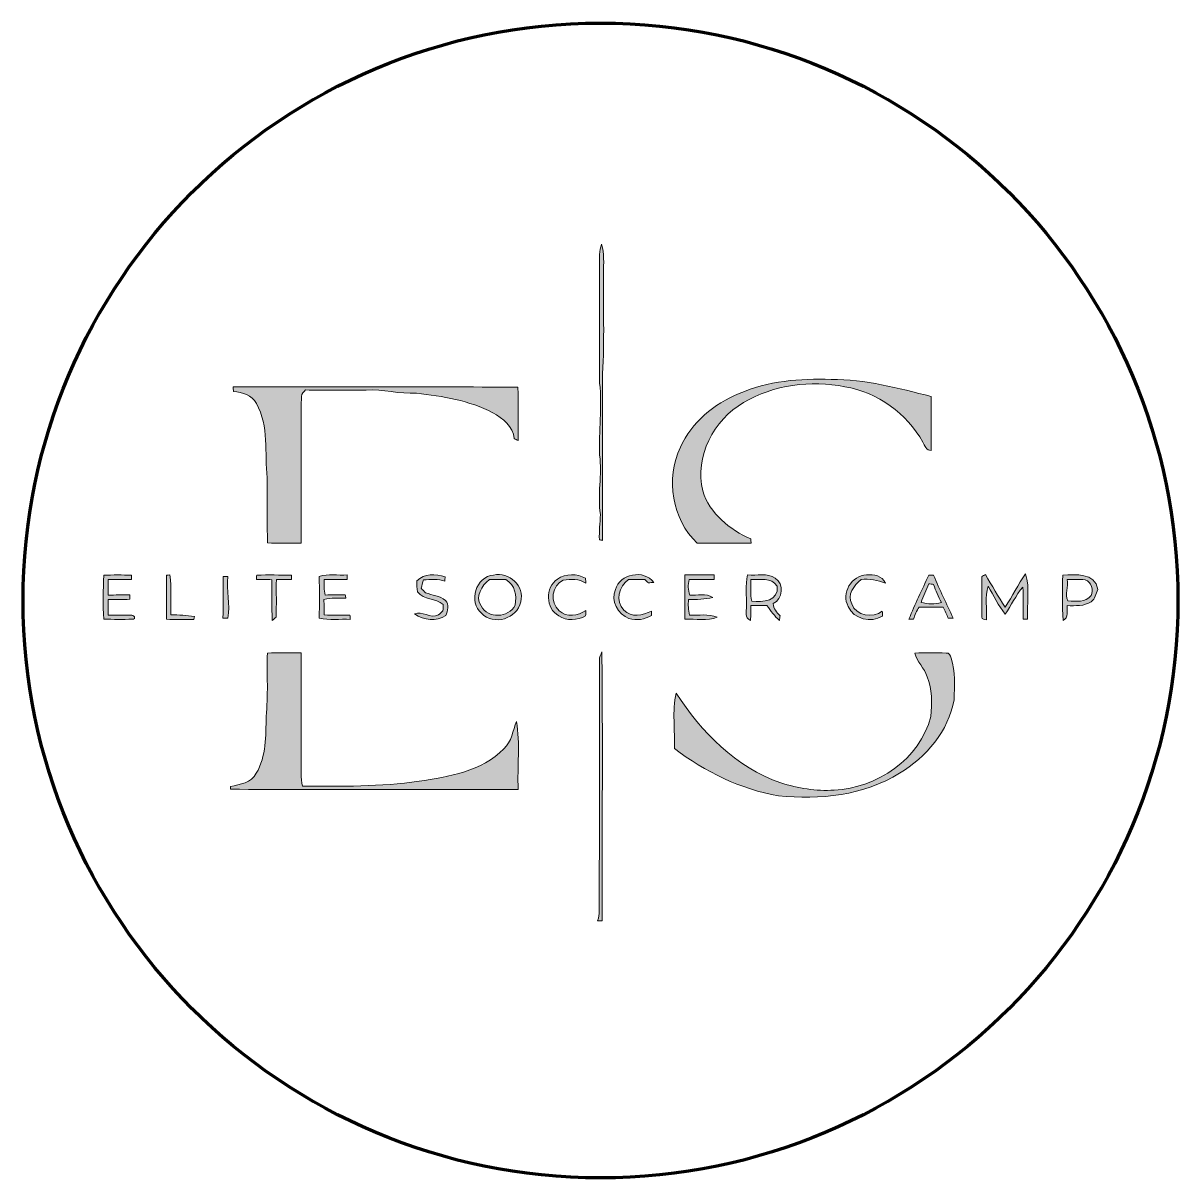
# Model space of a CAD drawing. Header units: inches. Extents: x 0.7 to 15.5, y 0.2 to 15.
import ezdxf

# ---------------------------------------------------------------- set-up
doc = ezdxf.new("R2010")
doc.units = ezdxf.units.IN
doc.header["$MEASUREMENT"] = 0
doc.layers.add('Layer 1', color=7, linetype='Continuous', lineweight=0)

# ---------------------------------------------------------------- blocks, each defined once
blk = doc.blocks.new('Block_0')
at = {"layer": 'Layer 1', "true_color": 0x000000, "transparency": 33554687}
h = blk.add_hatch(color=18, dxfattribs=at)
h.dxf.hatch_style = 2
edge = h.paths.add_edge_path()
edge.add_spline(control_points=[(8.113, 12.042), (8.114, 12.088), (8.128, 12.132), (8.139, 12.175), (8.178, 12.056), (8.162, 11.929), (8.165, 11.806), (8.159, 11.373), (8.177, 10.94), (8.152, 10.508), (8.152, 9.795), (8.151, 9.081), (8.151, 8.368), (8.141, 8.37), (8.121, 8.375), (8.111, 8.377), (8.106, 8.485), (8.119, 8.593), (8.124, 8.7), (8.083, 8.955), (8.149, 9.211), (8.113, 9.466), (8.1, 9.774), (8.15, 10.082), (8.113, 10.39), (8.113, 10.941), (8.114, 11.491), (8.113, 12.042)], knot_values=[0, 0, 0, 0, 1, 1, 1, 2, 2, 2, 3, 3, 3, 4, 4, 4, 5, 5, 5, 6, 6, 6, 7, 7, 7, 8, 8, 8, 9, 9, 9, 9], degree=3, periodic=0)
h = blk.add_hatch(color=18, dxfattribs=at)
h.dxf.hatch_style = 2
edge = h.paths.add_edge_path()
edge.add_spline(control_points=[(9.906, 10.255), (10.275, 10.419), (10.688, 10.451), (11.087, 10.438), (11.526, 10.44), (11.953, 10.326), (12.374, 10.217), (12.375, 9.986), (12.377, 9.755), (12.373, 9.524), (12.311, 9.524), (12.293, 9.587), (12.267, 9.63), (12.063, 10.003), (11.684, 10.273), (11.265, 10.344), (10.827, 10.433), (10.35, 10.368), (9.963, 10.139), (9.58, 9.917), (9.329, 9.447), (9.44, 9.005), (9.527, 8.713), (9.786, 8.506), (10.055, 8.388), (10.057, 8.37), (10.059, 8.352), (10.062, 8.334), (9.831, 8.336), (9.6, 8.335), (9.369, 8.334), (9.039, 8.64), (8.962, 9.164), (9.152, 9.565), (9.295, 9.886), (9.585, 10.124), (9.906, 10.255)], knot_values=[0, 0, 0, 0, 1, 1, 1, 2, 2, 2, 3, 3, 3, 4, 4, 4, 5, 5, 5, 6, 6, 6, 7, 7, 7, 8, 8, 8, 9, 9, 9, 10, 10, 10, 11, 11, 11, 12, 12, 12, 12], degree=3, periodic=0)
h = blk.add_hatch(color=18, dxfattribs=at)
h.dxf.hatch_style = 2
edge = h.paths.add_edge_path()
edge.add_spline(control_points=[(3.405, 10.343), (4.624, 10.337), (5.844, 10.348), (7.063, 10.337), (7.073, 10.109), (7.065, 9.881), (7.067, 9.653), (7.054, 9.659), (7.029, 9.671), (7.016, 9.677), (7.003, 9.833), (6.869, 9.94), (6.742, 10.009), (6.44, 10.169), (6.095, 10.22), (5.761, 10.262), (5.543, 10.249), (5.33, 10.312), (5.112, 10.301), (4.853, 10.301), (4.593, 10.299), (4.334, 10.302), (4.314, 10.276), (4.278, 10.254), (4.281, 10.217), (4.278, 9.59), (4.284, 8.962), (4.278, 8.335), (4.133, 8.336), (3.989, 8.332), (3.845, 8.337), (3.842, 8.615), (3.844, 8.893), (3.843, 9.172), (3.804, 9.49), (3.871, 9.836), (3.703, 10.127), (3.648, 10.237), (3.522, 10.273), (3.409, 10.284), (3.408, 10.299), (3.406, 10.328), (3.405, 10.343)], knot_values=[0, 0, 0, 0, 1, 1, 1, 2, 2, 2, 3, 3, 3, 4, 4, 4, 5, 5, 5, 6, 6, 6, 7, 7, 7, 8, 8, 8, 9, 9, 9, 10, 10, 10, 11, 11, 11, 12, 12, 12, 13, 13, 13, 14, 14, 14, 14], degree=3, periodic=0)
h = blk.add_hatch(color=18, dxfattribs=at)
h.dxf.hatch_style = 2
edge = h.paths.add_edge_path()
edge.add_spline(control_points=[(1.741, 7.923), (1.86, 7.926), (1.979, 7.924), (2.098, 7.924), (2.097, 7.905), (2.097, 7.885), (2.097, 7.866), (1.997, 7.867), (1.897, 7.867), (1.798, 7.866), (1.798, 7.8), (1.798, 7.734), (1.8, 7.667), (1.892, 7.668), (1.983, 7.667), (2.075, 7.669), (2.076, 7.655), (2.078, 7.626), (2.079, 7.612), (1.985, 7.611), (1.891, 7.611), (1.797, 7.611), (1.797, 7.544), (1.798, 7.477), (1.799, 7.41), (1.895, 7.408), (1.991, 7.412), (2.087, 7.409), (2.126, 7.421), (2.169, 7.353), (2.108, 7.357), (1.986, 7.351), (1.863, 7.356), (1.741, 7.355), (1.726, 7.544), (1.74, 7.732), (1.741, 7.923)], knot_values=[0, 0, 0, 0, 1, 1, 1, 2, 2, 2, 3, 3, 3, 4, 4, 4, 5, 5, 5, 6, 6, 6, 7, 7, 7, 8, 8, 8, 9, 9, 9, 10, 10, 10, 11, 11, 11, 12, 12, 12, 12], degree=3, periodic=0)
h = blk.add_hatch(color=18, dxfattribs=at)
h.dxf.hatch_style = 2
edge = h.paths.add_edge_path()
edge.add_spline(control_points=[(2.548, 7.921), (2.558, 7.922), (2.579, 7.925), (2.589, 7.926), (2.621, 7.756), (2.596, 7.582), (2.604, 7.411), (2.706, 7.415), (2.808, 7.402), (2.909, 7.393), (2.907, 7.383), (2.903, 7.364), (2.901, 7.354), (2.783, 7.355), (2.665, 7.354), (2.547, 7.355), (2.549, 7.544), (2.545, 7.733), (2.548, 7.921)], knot_values=[0, 0, 0, 0, 1, 1, 1, 2, 2, 2, 3, 3, 3, 4, 4, 4, 5, 5, 5, 6, 6, 6, 6], degree=3, periodic=0)
h = blk.add_hatch(color=18, dxfattribs=at)
h.dxf.hatch_style = 2
edge = h.paths.add_edge_path()
edge.add_spline(control_points=[(3.276, 7.906), (3.291, 7.906), (3.321, 7.905), (3.336, 7.905), (3.316, 7.726), (3.371, 7.547), (3.336, 7.37), (3.315, 7.37), (3.295, 7.37), (3.274, 7.369), (3.276, 7.548), (3.276, 7.727), (3.276, 7.906)], knot_values=[0, 0, 0, 0, 1, 1, 1, 2, 2, 2, 3, 3, 3, 4, 4, 4, 4], degree=3, periodic=0)
h = blk.add_hatch(color=18, dxfattribs=at)
h.dxf.hatch_style = 2
edge = h.paths.add_edge_path()
edge.add_spline(control_points=[(3.707, 7.924), (3.856, 7.925), (4.006, 7.925), (4.156, 7.923), (4.156, 7.905), (4.156, 7.886), (4.156, 7.867), (4.091, 7.867), (4.025, 7.866), (3.96, 7.865), (3.958, 7.704), (3.962, 7.543), (3.957, 7.382), (3.945, 7.371), (3.92, 7.351), (3.907, 7.341), (3.897, 7.515), (3.905, 7.69), (3.902, 7.864), (3.836, 7.867), (3.771, 7.868), (3.705, 7.867), (3.706, 7.886), (3.706, 7.905), (3.707, 7.924)], knot_values=[0, 0, 0, 0, 1, 1, 1, 2, 2, 2, 3, 3, 3, 4, 4, 4, 5, 5, 5, 6, 6, 6, 7, 7, 7, 8, 8, 8, 8], degree=3, periodic=0)
h = blk.add_hatch(color=18, dxfattribs=at)
h.dxf.hatch_style = 2
edge = h.paths.add_edge_path()
edge.add_spline(control_points=[(4.511, 7.907), (4.627, 7.942), (4.751, 7.916), (4.87, 7.925), (4.869, 7.905), (4.868, 7.885), (4.868, 7.865), (4.769, 7.868), (4.671, 7.867), (4.573, 7.865), (4.572, 7.799), (4.571, 7.732), (4.587, 7.667), (4.673, 7.669), (4.759, 7.668), (4.846, 7.668), (4.848, 7.657), (4.852, 7.636), (4.854, 7.625), (4.759, 7.626), (4.664, 7.634), (4.572, 7.609), (4.572, 7.543), (4.573, 7.478), (4.574, 7.412), (4.685, 7.407), (4.795, 7.41), (4.906, 7.41), (4.907, 7.391), (4.908, 7.373), (4.909, 7.354), (4.777, 7.362), (4.642, 7.34), (4.512, 7.368), (4.512, 7.548), (4.514, 7.727), (4.511, 7.907)], knot_values=[0, 0, 0, 0, 1, 1, 1, 2, 2, 2, 3, 3, 3, 4, 4, 4, 5, 5, 5, 6, 6, 6, 7, 7, 7, 8, 8, 8, 9, 9, 9, 10, 10, 10, 11, 11, 11, 12, 12, 12, 12], degree=3, periodic=0)
h = blk.add_hatch(color=18, dxfattribs=at)
h.dxf.hatch_style = 2
edge = h.paths.add_edge_path()
edge.add_spline(control_points=[(5.767, 7.848), (5.859, 7.948), (6.008, 7.937), (6.127, 7.9), (6.127, 7.882), (6.127, 7.863), (6.126, 7.845), (6.038, 7.877), (5.942, 7.868), (5.85, 7.862), (5.84, 7.827), (5.829, 7.79), (5.821, 7.754), (5.839, 7.734), (5.858, 7.715), (5.877, 7.695), (5.963, 7.666), (6.06, 7.656), (6.133, 7.598), (6.189, 7.545), (6.159, 7.465), (6.138, 7.403), (6.013, 7.328), (5.855, 7.339), (5.737, 7.424), (5.83, 7.475), (5.936, 7.352), (6.045, 7.414), (6.063, 7.43), (6.082, 7.446), (6.101, 7.462), (6.102, 7.491), (6.103, 7.519), (6.104, 7.547), (6.007, 7.629), (5.854, 7.603), (5.773, 7.708), (5.762, 7.754), (5.767, 7.802), (5.767, 7.848)], knot_values=[0, 0, 0, 0, 1, 1, 1, 2, 2, 2, 3, 3, 3, 4, 4, 4, 5, 5, 5, 6, 6, 6, 7, 7, 7, 8, 8, 8, 9, 9, 9, 10, 10, 10, 11, 11, 11, 12, 12, 12, 13, 13, 13, 13], degree=3, periodic=0)
h = blk.add_hatch(color=18, dxfattribs=at)
h.dxf.hatch_style = 2
edge = h.paths.add_edge_path()
edge.add_spline(control_points=[(6.591, 7.53), (6.678, 7.358), (6.941, 7.372), (7.03, 7.535), (7.047, 7.664), (7.032, 7.797), (6.907, 7.865), (6.837, 7.867), (6.767, 7.866), (6.697, 7.865), (6.6, 7.789), (6.509, 7.647), (6.591, 7.53)], knot_values=[0, 0, 0, 0, 1, 1, 1, 2, 2, 2, 3, 3, 3, 4, 4, 4, 4], degree=3, periodic=0)
edge = h.paths.add_edge_path()
edge.add_spline(control_points=[(6.751, 7.924), (6.951, 7.969), (7.153, 7.783), (7.1, 7.579), (7.056, 7.36), (6.751, 7.271), (6.597, 7.433), (6.425, 7.577), (6.522, 7.904), (6.751, 7.924)], knot_values=[0, 0, 0, 0, 1, 1, 1, 2, 2, 2, 3, 3, 3, 3], degree=3, periodic=0)
h = blk.add_hatch(color=18, dxfattribs=at)
h.dxf.hatch_style = 2
edge = h.paths.add_edge_path()
edge.add_spline(control_points=[(7.571, 7.872), (7.678, 7.946), (7.823, 7.942), (7.934, 7.882), (7.934, 7.861), (7.935, 7.84), (7.935, 7.819), (7.851, 7.88), (7.744, 7.873), (7.647, 7.859), (7.499, 7.793), (7.47, 7.569), (7.593, 7.466), (7.686, 7.373), (7.84, 7.399), (7.937, 7.47), (7.936, 7.447), (7.935, 7.423), (7.934, 7.399), (7.828, 7.344), (7.69, 7.328), (7.588, 7.401), (7.419, 7.493), (7.414, 7.767), (7.571, 7.872)], knot_values=[0, 0, 0, 0, 1, 1, 1, 2, 2, 2, 3, 3, 3, 4, 4, 4, 5, 5, 5, 6, 6, 6, 7, 7, 7, 8, 8, 8, 8], degree=3, periodic=0)
h = blk.add_hatch(color=18, dxfattribs=at)
h.dxf.hatch_style = 2
edge = h.paths.add_edge_path()
edge.add_spline(control_points=[(8.318, 7.737), (8.37, 7.942), (8.686, 7.999), (8.809, 7.83), (8.786, 7.828), (8.763, 7.826), (8.741, 7.824), (8.725, 7.838), (8.71, 7.852), (8.695, 7.865), (8.625, 7.867), (8.556, 7.867), (8.486, 7.865), (8.359, 7.782), (8.31, 7.586), (8.426, 7.473), (8.518, 7.373), (8.673, 7.402), (8.779, 7.461), (8.78, 7.446), (8.781, 7.418), (8.781, 7.404), (8.694, 7.356), (8.587, 7.333), (8.491, 7.367), (8.349, 7.418), (8.25, 7.595), (8.318, 7.737)], knot_values=[0, 0, 0, 0, 1, 1, 1, 2, 2, 2, 3, 3, 3, 4, 4, 4, 5, 5, 5, 6, 6, 6, 7, 7, 7, 8, 8, 8, 9, 9, 9, 9], degree=3, periodic=0)
h = blk.add_hatch(color=18, dxfattribs=at)
h.dxf.hatch_style = 2
edge = h.paths.add_edge_path()
edge.add_spline(control_points=[(9.209, 7.925), (9.334, 7.924), (9.459, 7.925), (9.584, 7.925), (9.584, 7.905), (9.584, 7.886), (9.584, 7.866), (9.478, 7.868), (9.372, 7.866), (9.266, 7.866), (9.245, 7.801), (9.252, 7.732), (9.271, 7.667), (9.37, 7.659), (9.48, 7.695), (9.568, 7.636), (9.465, 7.612), (9.36, 7.609), (9.256, 7.611), (9.249, 7.543), (9.254, 7.475), (9.27, 7.409), (9.387, 7.403), (9.511, 7.428), (9.624, 7.383), (9.496, 7.324), (9.347, 7.368), (9.21, 7.355), (9.207, 7.545), (9.209, 7.735), (9.209, 7.925)], knot_values=[0, 0, 0, 0, 1, 1, 1, 2, 2, 2, 3, 3, 3, 4, 4, 4, 5, 5, 5, 6, 6, 6, 7, 7, 7, 8, 8, 8, 9, 9, 9, 10, 10, 10, 10], degree=3, periodic=0)
h = blk.add_hatch(color=18, dxfattribs=at)
h.dxf.hatch_style = 2
edge = h.paths.add_edge_path()
edge.add_spline(control_points=[(10.057, 7.865), (10.057, 7.773), (10.049, 7.679), (10.069, 7.588), (10.206, 7.571), (10.426, 7.589), (10.393, 7.783), (10.318, 7.899), (10.174, 7.863), (10.057, 7.865)], knot_values=[0, 0, 0, 0, 1, 1, 1, 2, 2, 2, 3, 3, 3, 3], degree=3, periodic=0)
edge = h.paths.add_edge_path()
edge.add_spline(control_points=[(10.016, 7.925), (10.133, 7.915), (10.266, 7.953), (10.371, 7.885), (10.487, 7.807), (10.465, 7.618), (10.344, 7.557), (10.345, 7.492), (10.392, 7.445), (10.432, 7.399), (10.43, 7.384), (10.427, 7.356), (10.425, 7.341), (10.362, 7.396), (10.311, 7.462), (10.264, 7.532), (10.195, 7.531), (10.127, 7.532), (10.058, 7.531), (10.058, 7.468), (10.058, 7.404), (10.051, 7.341), (9.975, 7.372), (10.003, 7.457), (9.999, 7.521), (10.005, 7.655), (9.985, 7.792), (10.016, 7.925)], knot_values=[0, 0, 0, 0, 1, 1, 1, 2, 2, 2, 3, 3, 3, 4, 4, 4, 5, 5, 5, 6, 6, 6, 7, 7, 7, 8, 8, 8, 9, 9, 9, 9], degree=3, periodic=0)
h = blk.add_hatch(color=18, dxfattribs=at)
h.dxf.hatch_style = 2
edge = h.paths.add_edge_path()
edge.add_spline(control_points=[(11.308, 7.52), (11.211, 7.686), (11.353, 7.922), (11.543, 7.925), (11.637, 7.938), (11.743, 7.915), (11.785, 7.82), (11.686, 7.861), (11.58, 7.877), (11.473, 7.866), (11.382, 7.793), (11.289, 7.671), (11.353, 7.552), (11.413, 7.397), (11.62, 7.368), (11.746, 7.458), (11.747, 7.437), (11.748, 7.416), (11.749, 7.396), (11.601, 7.307), (11.379, 7.355), (11.308, 7.52)], knot_values=[0, 0, 0, 0, 1, 1, 1, 2, 2, 2, 3, 3, 3, 4, 4, 4, 5, 5, 5, 6, 6, 6, 7, 7, 7, 7], degree=3, periodic=0)
h = blk.add_hatch(color=18, dxfattribs=at)
h.dxf.hatch_style = 2
edge = h.paths.add_edge_path()
edge.add_spline(control_points=[(12.343, 7.812), (12.314, 7.73), (12.274, 7.653), (12.244, 7.572), (12.33, 7.553), (12.42, 7.541), (12.506, 7.573), (12.467, 7.647), (12.429, 7.723), (12.406, 7.804), (12.385, 7.807), (12.364, 7.809), (12.343, 7.812)], knot_values=[0, 0, 0, 0, 1, 1, 1, 2, 2, 2, 3, 3, 3, 4, 4, 4, 4], degree=3, periodic=0)
edge = h.paths.add_edge_path()
edge.add_spline(control_points=[(12.342, 7.923), (12.362, 7.923), (12.383, 7.922), (12.404, 7.921), (12.483, 7.736), (12.573, 7.554), (12.657, 7.371), (12.636, 7.37), (12.614, 7.369), (12.593, 7.368), (12.574, 7.417), (12.551, 7.464), (12.528, 7.512), (12.425, 7.512), (12.322, 7.511), (12.219, 7.512), (12.189, 7.463), (12.164, 7.412), (12.148, 7.357), (12.128, 7.357), (12.108, 7.356), (12.089, 7.356), (12.161, 7.55), (12.26, 7.733), (12.342, 7.923)], knot_values=[0, 0, 0, 0, 1, 1, 1, 2, 2, 2, 3, 3, 3, 4, 4, 4, 5, 5, 5, 6, 6, 6, 7, 7, 7, 8, 8, 8, 8], degree=3, periodic=0)
h = blk.add_hatch(color=18, dxfattribs=at)
h.dxf.hatch_style = 2
edge = h.paths.add_edge_path()
edge.add_spline(control_points=[(13.023, 7.905), (13.039, 7.913), (13.055, 7.921), (13.071, 7.929), (13.154, 7.789), (13.236, 7.647), (13.326, 7.512), (13.417, 7.652), (13.493, 7.802), (13.586, 7.941), (13.648, 7.758), (13.598, 7.55), (13.613, 7.357), (13.594, 7.356), (13.575, 7.356), (13.556, 7.355), (13.553, 7.493), (13.561, 7.631), (13.551, 7.768), (13.458, 7.664), (13.406, 7.532), (13.324, 7.42), (13.239, 7.532), (13.175, 7.659), (13.107, 7.782), (13.06, 7.642), (13.094, 7.493), (13.083, 7.348), (13.063, 7.359), (13.023, 7.353), (13.026, 7.384), (13.02, 7.558), (13.025, 7.732), (13.023, 7.905)], knot_values=[0, 0, 0, 0, 1, 1, 1, 2, 2, 2, 3, 3, 3, 4, 4, 4, 5, 5, 5, 6, 6, 6, 7, 7, 7, 8, 8, 8, 9, 9, 9, 10, 10, 10, 11, 11, 11, 11], degree=3, periodic=0)
h = blk.add_hatch(color=18, dxfattribs=at)
h.dxf.hatch_style = 2
edge = h.paths.add_edge_path()
edge.add_spline(control_points=[(14.132, 7.594), (14.233, 7.584), (14.359, 7.571), (14.43, 7.659), (14.464, 7.735), (14.435, 7.832), (14.353, 7.862), (14.277, 7.872), (14.199, 7.867), (14.123, 7.865), (14.141, 7.775), (14.083, 7.674), (14.132, 7.594)], knot_values=[0, 0, 0, 0, 1, 1, 1, 2, 2, 2, 3, 3, 3, 4, 4, 4, 4], degree=3, periodic=0)
edge = h.paths.add_edge_path()
edge.add_spline(control_points=[(14.064, 7.924), (14.23, 7.931), (14.477, 7.956), (14.516, 7.739), (14.491, 7.685), (14.481, 7.619), (14.432, 7.58), (14.339, 7.523), (14.227, 7.529), (14.122, 7.531), (14.12, 7.463), (14.141, 7.378), (14.069, 7.338), (14.056, 7.533), (14.063, 7.729), (14.064, 7.924)], knot_values=[0, 0, 0, 0, 1, 1, 1, 2, 2, 2, 3, 3, 3, 4, 4, 4, 5, 5, 5, 5], degree=3, periodic=0)
h = blk.add_hatch(color=18, dxfattribs=at)
h.dxf.hatch_style = 2
edge = h.paths.add_edge_path()
edge.add_spline(control_points=[(3.844, 6.922), (3.989, 6.925), (4.134, 6.924), (4.279, 6.923), (4.281, 6.461), (4.279, 5.998), (4.28, 5.535), (4.281, 5.427), (4.272, 5.318), (4.296, 5.211), (4.796, 5.212), (5.298, 5.2), (5.793, 5.274), (6.175, 5.334), (6.601, 5.398), (6.883, 5.691), (6.984, 5.782), (6.999, 5.923), (7.044, 6.044), (7.097, 5.758), (7.053, 5.46), (7.068, 5.169), (5.835, 5.169), (4.603, 5.166), (3.37, 5.171), (3.371, 5.179), (3.371, 5.197), (3.372, 5.206), (3.493, 5.233), (3.638, 5.255), (3.702, 5.377), (3.83, 5.596), (3.827, 5.86), (3.827, 6.105), (3.857, 6.376), (3.837, 6.65), (3.844, 6.922)], knot_values=[0, 0, 0, 0, 1, 1, 1, 2, 2, 2, 3, 3, 3, 4, 4, 4, 5, 5, 5, 6, 6, 6, 7, 7, 7, 8, 8, 8, 9, 9, 9, 10, 10, 10, 11, 11, 11, 12, 12, 12, 12], degree=3, periodic=0)
h = blk.add_hatch(color=18, dxfattribs=at)
h.dxf.hatch_style = 2
edge = h.paths.add_edge_path()
edge.add_spline(control_points=[(8.142, 6.939), (8.157, 5.788), (8.143, 4.635), (8.147, 3.482), (8.127, 3.482), (8.107, 3.482), (8.088, 3.482), (8.101, 3.523), (8.112, 3.565), (8.11, 3.608), (8.11, 4.683), (8.11, 5.758), (8.111, 6.832), (8.11, 6.871), (8.13, 6.905), (8.142, 6.939)], knot_values=[0, 0, 0, 0, 1, 1, 1, 2, 2, 2, 3, 3, 3, 4, 4, 4, 5, 5, 5, 5], degree=3, periodic=0)
h = blk.add_hatch(color=18, dxfattribs=at)
h.dxf.hatch_style = 2
edge = h.paths.add_edge_path()
edge.add_spline(control_points=[(12.164, 6.922), (12.298, 6.923), (12.432, 6.926), (12.566, 6.922), (12.605, 6.928), (12.626, 6.888), (12.631, 6.855), (12.69, 6.683), (12.671, 6.499), (12.668, 6.321), (12.598, 5.919), (12.309, 5.584), (11.968, 5.378), (11.506, 5.094), (10.943, 5.029), (10.413, 5.088), (9.923, 5.169), (9.47, 5.398), (9.075, 5.693), (9.085, 5.929), (9.043, 6.176), (9.098, 6.405), (9.422, 5.904), (9.866, 5.453), (10.441, 5.253), (10.662, 5.186), (10.895, 5.144), (11.127, 5.161), (11.676, 5.185), (12.231, 5.558), (12.369, 6.106), (12.381, 6.277), (12.393, 6.457), (12.321, 6.617), (12.287, 6.729), (12.193, 6.809), (12.164, 6.922)], knot_values=[0, 0, 0, 0, 1, 1, 1, 2, 2, 2, 3, 3, 3, 4, 4, 4, 5, 5, 5, 6, 6, 6, 7, 7, 7, 8, 8, 8, 9, 9, 9, 10, 10, 10, 11, 11, 11, 12, 12, 12, 12], degree=3, periodic=0)
at = {"layer": 'Layer 1'}
for points, knots in [([(8.113, 12.042), (8.114, 12.088), (8.128, 12.132), (8.139, 12.175), (8.178, 12.056), (8.162, 11.929), (8.165, 11.806), (8.159, 11.373), (8.177, 10.94), (8.152, 10.508), (8.152, 9.795), (8.151, 9.081), (8.151, 8.368), (8.141, 8.37), (8.121, 8.375), (8.111, 8.377), (8.106, 8.485), (8.119, 8.593), (8.124, 8.7), (8.083, 8.955), (8.149, 9.211), (8.113, 9.466), (8.1, 9.774), (8.15, 10.082), (8.113, 10.39), (8.113, 10.941), (8.114, 11.491), (8.113, 12.042)], [0, 0, 0, 0, 1, 1, 1, 2, 2, 2, 3, 3, 3, 4, 4, 4, 5, 5, 5, 6, 6, 6, 7, 7, 7, 8, 8, 8, 9, 9, 9, 9]), ([(9.906, 10.255), (10.275, 10.419), (10.688, 10.451), (11.087, 10.438), (11.526, 10.44), (11.953, 10.326), (12.374, 10.217), (12.375, 9.986), (12.377, 9.755), (12.373, 9.524), (12.311, 9.524), (12.293, 9.587), (12.267, 9.63), (12.063, 10.003), (11.684, 10.273), (11.265, 10.344), (10.827, 10.433), (10.35, 10.368), (9.963, 10.139), (9.58, 9.917), (9.329, 9.447), (9.44, 9.005), (9.527, 8.713), (9.786, 8.506), (10.055, 8.388), (10.057, 8.37), (10.059, 8.352), (10.062, 8.334), (9.831, 8.336), (9.6, 8.335), (9.369, 8.334), (9.039, 8.64), (8.962, 9.164), (9.152, 9.565), (9.295, 9.886), (9.585, 10.124), (9.906, 10.255)], [0, 0, 0, 0, 1, 1, 1, 2, 2, 2, 3, 3, 3, 4, 4, 4, 5, 5, 5, 6, 6, 6, 7, 7, 7, 8, 8, 8, 9, 9, 9, 10, 10, 10, 11, 11, 11, 12, 12, 12, 12]), ([(3.405, 10.343), (4.624, 10.337), (5.844, 10.348), (7.063, 10.337), (7.073, 10.109), (7.065, 9.881), (7.067, 9.653), (7.054, 9.659), (7.029, 9.671), (7.016, 9.677), (7.003, 9.833), (6.869, 9.94), (6.742, 10.009), (6.44, 10.169), (6.095, 10.22), (5.761, 10.262), (5.543, 10.249), (5.33, 10.312), (5.112, 10.301), (4.853, 10.301), (4.593, 10.299), (4.334, 10.302), (4.314, 10.276), (4.278, 10.254), (4.281, 10.217), (4.278, 9.59), (4.284, 8.962), (4.278, 8.335), (4.133, 8.336), (3.989, 8.332), (3.845, 8.337), (3.842, 8.615), (3.844, 8.893), (3.843, 9.172), (3.804, 9.49), (3.871, 9.836), (3.703, 10.127), (3.648, 10.237), (3.522, 10.273), (3.409, 10.284), (3.408, 10.299), (3.406, 10.328), (3.405, 10.343)], [0, 0, 0, 0, 1, 1, 1, 2, 2, 2, 3, 3, 3, 4, 4, 4, 5, 5, 5, 6, 6, 6, 7, 7, 7, 8, 8, 8, 9, 9, 9, 10, 10, 10, 11, 11, 11, 12, 12, 12, 13, 13, 13, 14, 14, 14, 14]), ([(1.741, 7.923), (1.86, 7.926), (1.979, 7.924), (2.098, 7.924), (2.097, 7.905), (2.097, 7.885), (2.097, 7.866), (1.997, 7.867), (1.897, 7.867), (1.798, 7.866), (1.798, 7.8), (1.798, 7.734), (1.8, 7.667), (1.892, 7.668), (1.983, 7.667), (2.075, 7.669), (2.076, 7.655), (2.078, 7.626), (2.079, 7.612), (1.985, 7.611), (1.891, 7.611), (1.797, 7.611), (1.797, 7.544), (1.798, 7.477), (1.799, 7.41), (1.895, 7.408), (1.991, 7.412), (2.087, 7.409), (2.126, 7.421), (2.169, 7.353), (2.108, 7.357), (1.986, 7.351), (1.863, 7.356), (1.741, 7.355), (1.726, 7.544), (1.74, 7.732), (1.741, 7.923)], [0, 0, 0, 0, 1, 1, 1, 2, 2, 2, 3, 3, 3, 4, 4, 4, 5, 5, 5, 6, 6, 6, 7, 7, 7, 8, 8, 8, 9, 9, 9, 10, 10, 10, 11, 11, 11, 12, 12, 12, 12]), ([(2.548, 7.921), (2.558, 7.922), (2.579, 7.925), (2.589, 7.926), (2.621, 7.756), (2.596, 7.582), (2.604, 7.411), (2.706, 7.415), (2.808, 7.402), (2.909, 7.393), (2.907, 7.383), (2.903, 7.364), (2.901, 7.354), (2.783, 7.355), (2.665, 7.354), (2.547, 7.355), (2.549, 7.544), (2.545, 7.733), (2.548, 7.921)], [0, 0, 0, 0, 1, 1, 1, 2, 2, 2, 3, 3, 3, 4, 4, 4, 5, 5, 5, 6, 6, 6, 6]), ([(3.276, 7.906), (3.291, 7.906), (3.321, 7.905), (3.336, 7.905), (3.316, 7.726), (3.371, 7.547), (3.336, 7.37), (3.315, 7.37), (3.295, 7.37), (3.274, 7.369), (3.276, 7.548), (3.276, 7.727), (3.276, 7.906)], [0, 0, 0, 0, 1, 1, 1, 2, 2, 2, 3, 3, 3, 4, 4, 4, 4]), ([(3.707, 7.924), (3.856, 7.925), (4.006, 7.925), (4.156, 7.923), (4.156, 7.905), (4.156, 7.886), (4.156, 7.867), (4.091, 7.867), (4.025, 7.866), (3.96, 7.865), (3.958, 7.704), (3.962, 7.543), (3.957, 7.382), (3.945, 7.371), (3.92, 7.351), (3.907, 7.341), (3.897, 7.515), (3.905, 7.69), (3.902, 7.864), (3.836, 7.867), (3.771, 7.868), (3.705, 7.867), (3.706, 7.886), (3.706, 7.905), (3.707, 7.924)], [0, 0, 0, 0, 1, 1, 1, 2, 2, 2, 3, 3, 3, 4, 4, 4, 5, 5, 5, 6, 6, 6, 7, 7, 7, 8, 8, 8, 8]), ([(4.511, 7.907), (4.627, 7.942), (4.751, 7.916), (4.87, 7.925), (4.869, 7.905), (4.868, 7.885), (4.868, 7.865), (4.769, 7.868), (4.671, 7.867), (4.573, 7.865), (4.572, 7.799), (4.571, 7.732), (4.587, 7.667), (4.673, 7.669), (4.759, 7.668), (4.846, 7.668), (4.848, 7.657), (4.852, 7.636), (4.854, 7.625), (4.759, 7.626), (4.664, 7.634), (4.572, 7.609), (4.572, 7.543), (4.573, 7.478), (4.574, 7.412), (4.685, 7.407), (4.795, 7.41), (4.906, 7.41), (4.907, 7.391), (4.908, 7.373), (4.909, 7.354), (4.777, 7.362), (4.642, 7.34), (4.512, 7.368), (4.512, 7.548), (4.514, 7.727), (4.511, 7.907)], [0, 0, 0, 0, 1, 1, 1, 2, 2, 2, 3, 3, 3, 4, 4, 4, 5, 5, 5, 6, 6, 6, 7, 7, 7, 8, 8, 8, 9, 9, 9, 10, 10, 10, 11, 11, 11, 12, 12, 12, 12]), ([(5.767, 7.848), (5.859, 7.948), (6.008, 7.937), (6.127, 7.9), (6.127, 7.882), (6.127, 7.863), (6.126, 7.845), (6.038, 7.877), (5.942, 7.868), (5.85, 7.862), (5.84, 7.827), (5.829, 7.79), (5.821, 7.754), (5.839, 7.734), (5.858, 7.715), (5.877, 7.695), (5.963, 7.666), (6.06, 7.656), (6.133, 7.598), (6.189, 7.545), (6.159, 7.465), (6.138, 7.403), (6.013, 7.328), (5.855, 7.339), (5.737, 7.424), (5.83, 7.475), (5.936, 7.352), (6.045, 7.414), (6.063, 7.43), (6.082, 7.446), (6.101, 7.462), (6.102, 7.491), (6.103, 7.519), (6.104, 7.547), (6.007, 7.629), (5.854, 7.603), (5.773, 7.708), (5.762, 7.754), (5.767, 7.802), (5.767, 7.848)], [0, 0, 0, 0, 1, 1, 1, 2, 2, 2, 3, 3, 3, 4, 4, 4, 5, 5, 5, 6, 6, 6, 7, 7, 7, 8, 8, 8, 9, 9, 9, 10, 10, 10, 11, 11, 11, 12, 12, 12, 13, 13, 13, 13]), ([(6.751, 7.924), (6.951, 7.969), (7.153, 7.783), (7.1, 7.579), (7.056, 7.36), (6.751, 7.271), (6.597, 7.433), (6.425, 7.577), (6.522, 7.904), (6.751, 7.924)], [0, 0, 0, 0, 1, 1, 1, 2, 2, 2, 3, 3, 3, 3]), ([(6.591, 7.53), (6.678, 7.358), (6.941, 7.372), (7.03, 7.535), (7.047, 7.664), (7.032, 7.797), (6.907, 7.865), (6.837, 7.867), (6.767, 7.866), (6.697, 7.865), (6.6, 7.789), (6.509, 7.647), (6.591, 7.53)], [0, 0, 0, 0, 1, 1, 1, 2, 2, 2, 3, 3, 3, 4, 4, 4, 4]), ([(7.571, 7.872), (7.678, 7.946), (7.823, 7.942), (7.934, 7.882), (7.934, 7.861), (7.935, 7.84), (7.935, 7.819), (7.851, 7.88), (7.744, 7.873), (7.647, 7.859), (7.499, 7.793), (7.47, 7.569), (7.593, 7.466), (7.686, 7.373), (7.84, 7.399), (7.937, 7.47), (7.936, 7.447), (7.935, 7.423), (7.934, 7.399), (7.828, 7.344), (7.69, 7.328), (7.588, 7.401), (7.419, 7.493), (7.414, 7.767), (7.571, 7.872)], [0, 0, 0, 0, 1, 1, 1, 2, 2, 2, 3, 3, 3, 4, 4, 4, 5, 5, 5, 6, 6, 6, 7, 7, 7, 8, 8, 8, 8]), ([(8.318, 7.737), (8.37, 7.942), (8.686, 7.999), (8.809, 7.83), (8.786, 7.828), (8.763, 7.826), (8.741, 7.824), (8.725, 7.838), (8.71, 7.852), (8.695, 7.865), (8.625, 7.867), (8.556, 7.867), (8.486, 7.865), (8.359, 7.782), (8.31, 7.586), (8.426, 7.473), (8.518, 7.373), (8.673, 7.402), (8.779, 7.461), (8.78, 7.446), (8.781, 7.418), (8.781, 7.404), (8.694, 7.356), (8.587, 7.333), (8.491, 7.367), (8.349, 7.418), (8.25, 7.595), (8.318, 7.737)], [0, 0, 0, 0, 1, 1, 1, 2, 2, 2, 3, 3, 3, 4, 4, 4, 5, 5, 5, 6, 6, 6, 7, 7, 7, 8, 8, 8, 9, 9, 9, 9]), ([(9.209, 7.925), (9.334, 7.924), (9.459, 7.925), (9.584, 7.925), (9.584, 7.905), (9.584, 7.886), (9.584, 7.866), (9.478, 7.868), (9.372, 7.866), (9.266, 7.866), (9.245, 7.801), (9.252, 7.732), (9.271, 7.667), (9.37, 7.659), (9.48, 7.695), (9.568, 7.636), (9.465, 7.612), (9.36, 7.609), (9.256, 7.611), (9.249, 7.543), (9.254, 7.475), (9.27, 7.409), (9.387, 7.403), (9.511, 7.428), (9.624, 7.383), (9.496, 7.324), (9.347, 7.368), (9.21, 7.355), (9.207, 7.545), (9.209, 7.735), (9.209, 7.925)], [0, 0, 0, 0, 1, 1, 1, 2, 2, 2, 3, 3, 3, 4, 4, 4, 5, 5, 5, 6, 6, 6, 7, 7, 7, 8, 8, 8, 9, 9, 9, 10, 10, 10, 10]), ([(10.016, 7.925), (10.133, 7.915), (10.266, 7.953), (10.371, 7.885), (10.487, 7.807), (10.465, 7.618), (10.344, 7.557), (10.345, 7.492), (10.392, 7.445), (10.432, 7.399), (10.43, 7.384), (10.427, 7.356), (10.425, 7.341), (10.362, 7.396), (10.311, 7.462), (10.264, 7.532), (10.195, 7.531), (10.127, 7.532), (10.058, 7.531), (10.058, 7.468), (10.058, 7.404), (10.051, 7.341), (9.975, 7.372), (10.003, 7.457), (9.999, 7.521), (10.005, 7.655), (9.985, 7.792), (10.016, 7.925)], [0, 0, 0, 0, 1, 1, 1, 2, 2, 2, 3, 3, 3, 4, 4, 4, 5, 5, 5, 6, 6, 6, 7, 7, 7, 8, 8, 8, 9, 9, 9, 9]), ([(10.057, 7.865), (10.057, 7.773), (10.049, 7.679), (10.069, 7.588), (10.206, 7.571), (10.426, 7.589), (10.393, 7.783), (10.318, 7.899), (10.174, 7.863), (10.057, 7.865)], [0, 0, 0, 0, 1, 1, 1, 2, 2, 2, 3, 3, 3, 3]), ([(11.308, 7.52), (11.211, 7.686), (11.353, 7.922), (11.543, 7.925), (11.637, 7.938), (11.743, 7.915), (11.785, 7.82), (11.686, 7.861), (11.58, 7.877), (11.473, 7.866), (11.382, 7.793), (11.289, 7.671), (11.353, 7.552), (11.413, 7.397), (11.62, 7.368), (11.746, 7.458), (11.747, 7.437), (11.748, 7.416), (11.749, 7.396), (11.601, 7.307), (11.379, 7.355), (11.308, 7.52)], [0, 0, 0, 0, 1, 1, 1, 2, 2, 2, 3, 3, 3, 4, 4, 4, 5, 5, 5, 6, 6, 6, 7, 7, 7, 7]), ([(12.342, 7.923), (12.362, 7.923), (12.383, 7.922), (12.404, 7.921), (12.483, 7.736), (12.573, 7.554), (12.657, 7.371), (12.636, 7.37), (12.614, 7.369), (12.593, 7.368), (12.574, 7.417), (12.551, 7.464), (12.528, 7.512), (12.425, 7.512), (12.322, 7.511), (12.219, 7.512), (12.189, 7.463), (12.164, 7.412), (12.148, 7.357), (12.128, 7.357), (12.108, 7.356), (12.089, 7.356), (12.161, 7.55), (12.26, 7.733), (12.342, 7.923)], [0, 0, 0, 0, 1, 1, 1, 2, 2, 2, 3, 3, 3, 4, 4, 4, 5, 5, 5, 6, 6, 6, 7, 7, 7, 8, 8, 8, 8]), ([(13.023, 7.905), (13.039, 7.913), (13.055, 7.921), (13.071, 7.929), (13.154, 7.789), (13.236, 7.647), (13.326, 7.512), (13.417, 7.652), (13.493, 7.802), (13.586, 7.941), (13.648, 7.758), (13.598, 7.55), (13.613, 7.357), (13.594, 7.356), (13.575, 7.356), (13.556, 7.355), (13.553, 7.493), (13.561, 7.631), (13.551, 7.768), (13.458, 7.664), (13.406, 7.532), (13.324, 7.42), (13.239, 7.532), (13.175, 7.659), (13.107, 7.782), (13.06, 7.642), (13.094, 7.493), (13.083, 7.348), (13.063, 7.359), (13.023, 7.353), (13.026, 7.384), (13.02, 7.558), (13.025, 7.732), (13.023, 7.905)], [0, 0, 0, 0, 1, 1, 1, 2, 2, 2, 3, 3, 3, 4, 4, 4, 5, 5, 5, 6, 6, 6, 7, 7, 7, 8, 8, 8, 9, 9, 9, 10, 10, 10, 11, 11, 11, 11]), ([(14.064, 7.924), (14.23, 7.931), (14.477, 7.956), (14.516, 7.739), (14.491, 7.685), (14.481, 7.619), (14.432, 7.58), (14.339, 7.523), (14.227, 7.529), (14.122, 7.531), (14.12, 7.463), (14.141, 7.378), (14.069, 7.338), (14.056, 7.533), (14.063, 7.729), (14.064, 7.924)], [0, 0, 0, 0, 1, 1, 1, 2, 2, 2, 3, 3, 3, 4, 4, 4, 5, 5, 5, 5]), ([(14.132, 7.594), (14.233, 7.584), (14.359, 7.571), (14.43, 7.659), (14.464, 7.735), (14.435, 7.832), (14.353, 7.862), (14.277, 7.872), (14.199, 7.867), (14.123, 7.865), (14.141, 7.775), (14.083, 7.674), (14.132, 7.594)], [0, 0, 0, 0, 1, 1, 1, 2, 2, 2, 3, 3, 3, 4, 4, 4, 4]), ([(12.343, 7.812), (12.314, 7.73), (12.274, 7.653), (12.244, 7.572), (12.33, 7.553), (12.42, 7.541), (12.506, 7.573), (12.467, 7.647), (12.429, 7.723), (12.406, 7.804), (12.385, 7.807), (12.364, 7.809), (12.343, 7.812)], [0, 0, 0, 0, 1, 1, 1, 2, 2, 2, 3, 3, 3, 4, 4, 4, 4]), ([(3.844, 6.922), (3.989, 6.925), (4.134, 6.924), (4.279, 6.923), (4.281, 6.461), (4.279, 5.998), (4.28, 5.535), (4.281, 5.427), (4.272, 5.318), (4.296, 5.211), (4.796, 5.212), (5.298, 5.2), (5.793, 5.274), (6.175, 5.334), (6.601, 5.398), (6.883, 5.691), (6.984, 5.782), (6.999, 5.923), (7.044, 6.044), (7.097, 5.758), (7.053, 5.46), (7.068, 5.169), (5.835, 5.169), (4.603, 5.166), (3.37, 5.171), (3.371, 5.179), (3.371, 5.197), (3.372, 5.206), (3.493, 5.233), (3.638, 5.255), (3.702, 5.377), (3.83, 5.596), (3.827, 5.86), (3.827, 6.105), (3.857, 6.376), (3.837, 6.65), (3.844, 6.922)], [0, 0, 0, 0, 1, 1, 1, 2, 2, 2, 3, 3, 3, 4, 4, 4, 5, 5, 5, 6, 6, 6, 7, 7, 7, 8, 8, 8, 9, 9, 9, 10, 10, 10, 11, 11, 11, 12, 12, 12, 12]), ([(8.142, 6.939), (8.157, 5.788), (8.143, 4.635), (8.147, 3.482), (8.127, 3.482), (8.107, 3.482), (8.088, 3.482), (8.101, 3.523), (8.112, 3.565), (8.11, 3.608), (8.11, 4.683), (8.11, 5.758), (8.111, 6.832), (8.11, 6.871), (8.13, 6.905), (8.142, 6.939)], [0, 0, 0, 0, 1, 1, 1, 2, 2, 2, 3, 3, 3, 4, 4, 4, 5, 5, 5, 5]), ([(12.164, 6.922), (12.298, 6.923), (12.432, 6.926), (12.566, 6.922), (12.605, 6.928), (12.626, 6.888), (12.631, 6.855), (12.69, 6.683), (12.671, 6.499), (12.668, 6.321), (12.598, 5.919), (12.309, 5.584), (11.968, 5.378), (11.506, 5.094), (10.943, 5.029), (10.413, 5.088), (9.923, 5.169), (9.47, 5.398), (9.075, 5.693), (9.085, 5.929), (9.043, 6.176), (9.098, 6.405), (9.422, 5.904), (9.866, 5.453), (10.441, 5.253), (10.662, 5.186), (10.895, 5.144), (11.127, 5.161), (11.676, 5.185), (12.231, 5.558), (12.369, 6.106), (12.381, 6.277), (12.393, 6.457), (12.321, 6.617), (12.287, 6.729), (12.193, 6.809), (12.164, 6.922)], [0, 0, 0, 0, 1, 1, 1, 2, 2, 2, 3, 3, 3, 4, 4, 4, 5, 5, 5, 6, 6, 6, 7, 7, 7, 8, 8, 8, 9, 9, 9, 10, 10, 10, 11, 11, 11, 12, 12, 12, 12])]:
    blk.add_open_spline(points, degree=3, knots=knots, dxfattribs=at)

msp = doc.modelspace()

# ---------------------------------------------------------------- linework, layer by layer
at = {"layer": 'Layer 1', "color": 18, "lineweight": 158, "true_color": 0x000000}
msp.add_circle((8.125, 7.597), 7.419, dxfattribs=at)

# ---------------------------------------------------------------- block references
at = {"layer": 'Layer 1'}
msp.add_blockref('Block_0', (0, 0), dxfattribs=at)

doc.saveas('drawing.dxf')
